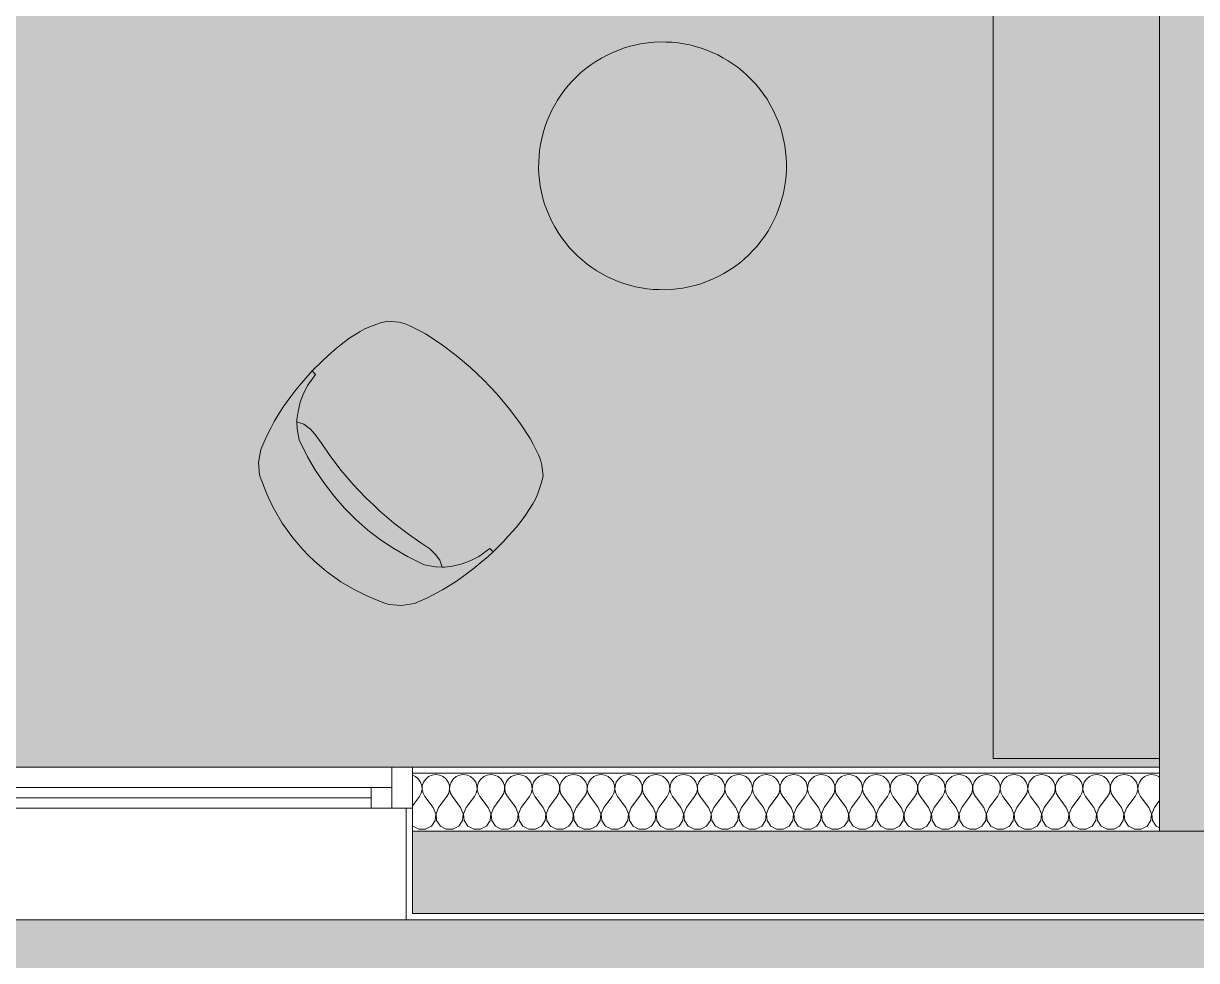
# Model space of a CAD drawing. Header units: millimetres. Extents: x 318905 to 439572, y -5133 to 105868.
# Drawn here: x 365403 to 368244, y 50883 to 53153 of the extents above; entities that cross this region are included whole.
import ezdxf

# ---------------------------------------------------------------- set-up
doc = ezdxf.new("R2010")
doc.units = ezdxf.units.MM
doc.header["$MEASUREMENT"] = 0
for name, color, linetype, lineweight, true_color in [('2D - Dessins placés (Géomètre)_Stylo_No__241', 7, 'Continuous', 5, 0x4d4d4d), ('2D - Dessins placés (Géomètre)_Stylo_No__253', 7, 'Continuous', 13, 0xb6d398), ('Murs ext - Périphériques_Stylo_No__67', 7, 'Continuous', 15, 0x6a6a6a), ('Murs ext - Périphériques_Stylo_No__87', 7, 'Continuous', 13, 0x6a6a6a)]:
    doc.layers.add(name, color=color, linetype=linetype, lineweight=lineweight, true_color=true_color)
for name, color, linetype, lineweight in [('INTI_HACHURES_Stylo_No__122', 255, 'Continuous', 0), ('INTI_HACHURES_Stylo_No__2', 8, 'Continuous', 5), ('INTI_Mobilier_Stylo_No__101', 252, 'Continuous', 0), ('Murs ext - Périphériques_Stylo_No__1', 7, 'Continuous', 5), ('Murs ext - Périphériques_Stylo_No__41', 7, 'Continuous', 20)]:
    doc.layers.add(name, color=color, linetype=linetype, lineweight=lineweight)
doc.layers.add('Marques & Zones', color=7, linetype='Continuous')
pattern_1 = [(0, (0, 0), (0, 86.60254), [0, -50]), (0, (25, 43.3), (0, 86.60254), [0, -50])]

# ---------------------------------------------------------------- blocks, each defined once
blk = doc.blocks.new('*X35')
at = {"layer": 'Murs ext - Périphériques_Stylo_No__1', "linetype": 'Continuous'}
for p, q in [((366352.5, 51328.4), (366344.8, 51331.8)), ((366392.6, 51332.1), (366384.2, 51328.4)), ((366401.7, 51333.3), (366392.6, 51332.1)), ((366410.8, 51332.1), (366401.7, 51333.3)), ((366419.2, 51328.4), (366410.8, 51332.1)), ((366459.2, 51332.1), (366450.8, 51328.4)), ((366468.3, 51333.3), (366459.2, 51332.1)), ((366477.5, 51332.1), (366468.3, 51333.3)), ((366485.9, 51328.4), (366477.5, 51332.1)), ((366525.9, 51332.1), (366517.5, 51328.4)), ((366535, 51333.3), (366525.9, 51332.1)), ((366544.1, 51332.1), (366535, 51333.3)), ((366552.5, 51328.4), (366544.1, 51332.1)), ((366592.6, 51332.1), (366584.2, 51328.4)), ((366601.7, 51333.3), (366592.6, 51332.1)), ((366610.8, 51332.1), (366601.7, 51333.3)), ((366619.2, 51328.4), (366610.8, 51332.1)), ((366659.2, 51332.1), (366650.8, 51328.4)), ((366668.3, 51333.3), (366659.2, 51332.1)), ((366677.5, 51332.1), (366668.3, 51333.3)), ((366685.9, 51328.4), (366677.5, 51332.1)), ((366725.9, 51332.1), (366717.5, 51328.4)), ((366735, 51333.3), (366725.9, 51332.1)), ((366744.1, 51332.1), (366735, 51333.3)), ((366752.5, 51328.4), (366744.1, 51332.1)), ((366792.6, 51332.1), (366784.2, 51328.4)), ((366801.7, 51333.3), (366792.6, 51332.1)), ((366810.8, 51332.1), (366801.7, 51333.3)), ((366819.2, 51328.4), (366810.8, 51332.1)), ((366859.2, 51332.1), (366850.8, 51328.4)), ((366868.3, 51333.3), (366859.2, 51332.1)), ((366877.5, 51332.1), (366868.3, 51333.3)), ((366885.9, 51328.4), (366877.5, 51332.1)), ((366925.9, 51332.1), (366917.5, 51328.4)), ((366935, 51333.3), (366925.9, 51332.1)), ((366944.1, 51332.1), (366935, 51333.3)), ((366952.5, 51328.4), (366944.1, 51332.1)), ((366992.6, 51332.1), (366984.2, 51328.4)), ((367001.7, 51333.3), (366992.6, 51332.1)), ((367010.8, 51332.1), (367001.7, 51333.3)), ((367019.2, 51328.4), (367010.8, 51332.1)), ((367059.2, 51332.1), (367050.8, 51328.4)), ((367068.3, 51333.3), (367059.2, 51332.1)), ((367077.5, 51332.1), (367068.3, 51333.3)), ((367085.9, 51328.4), (367077.5, 51332.1)), ((367125.9, 51332.1), (367117.5, 51328.4)), ((367135, 51333.3), (367125.9, 51332.1)), ((367144.1, 51332.1), (367135, 51333.3)), ((367152.5, 51328.4), (367144.1, 51332.1)), ((367192.6, 51332.1), (367184.2, 51328.4)), ((367201.7, 51333.3), (367192.6, 51332.1)), ((367210.8, 51332.1), (367201.7, 51333.3)), ((367219.2, 51328.4), (367210.8, 51332.1)), ((367259.2, 51332.1), (367250.8, 51328.4)), ((367268.3, 51333.3), (367259.2, 51332.1)), ((367277.5, 51332.1), (367268.3, 51333.3)), ((367285.9, 51328.4), (367277.5, 51332.1)), ((367325.9, 51332.1), (367317.5, 51328.4)), ((367335, 51333.3), (367325.9, 51332.1)), ((367344.1, 51332.1), (367335, 51333.3)), ((367352.5, 51328.4), (367344.1, 51332.1)), ((367392.6, 51332.1), (367384.2, 51328.4)), ((367401.7, 51333.3), (367392.6, 51332.1)), ((367410.8, 51332.1), (367401.7, 51333.3)), ((367419.2, 51328.4), (367410.8, 51332.1)), ((367459.2, 51332.1), (367450.8, 51328.4)), ((367468.3, 51333.3), (367459.2, 51332.1)), ((367477.5, 51332.1), (367468.3, 51333.3)), ((367485.9, 51328.4), (367477.5, 51332.1)), ((367525.9, 51332.1), (367517.5, 51328.4)), ((367535, 51333.3), (367525.9, 51332.1)), ((367544.1, 51332.1), (367535, 51333.3)), ((367552.5, 51328.4), (367544.1, 51332.1)), ((367592.6, 51332.1), (367584.2, 51328.4)), ((367601.7, 51333.3), (367592.6, 51332.1)), ((367610.8, 51332.1), (367601.7, 51333.3)), ((367619.2, 51328.4), (367610.8, 51332.1)), ((367659.2, 51332.1), (367650.8, 51328.4)), ((367668.3, 51333.3), (367659.2, 51332.1)), ((367677.5, 51332.1), (367668.3, 51333.3)), ((367685.9, 51328.4), (367677.5, 51332.1)), ((367725.9, 51332.1), (367717.5, 51328.4)), ((367735, 51333.3), (367725.9, 51332.1)), ((367744.1, 51332.1), (367735, 51333.3)), ((367752.5, 51328.4), (367744.1, 51332.1)), ((367792.6, 51332.1), (367784.2, 51328.4)), ((367801.7, 51333.3), (367792.6, 51332.1)), ((367810.8, 51332.1), (367801.7, 51333.3)), ((367819.2, 51328.4), (367810.8, 51332.1)), ((367859.2, 51332.1), (367850.8, 51328.4)), ((367868.3, 51333.3), (367859.2, 51332.1)), ((367877.5, 51332.1), (367868.3, 51333.3)), ((367885.9, 51328.4), (367877.5, 51332.1)), ((367925.9, 51332.1), (367917.5, 51328.4)), ((367935, 51333.3), (367925.9, 51332.1)), ((367944.1, 51332.1), (367935, 51333.3)), ((367952.5, 51328.4), (367944.1, 51332.1)), ((367992.6, 51332.1), (367984.2, 51328.4)), ((368001.7, 51333.3), (367992.6, 51332.1)), ((368010.8, 51332.1), (368001.7, 51333.3)), ((368019.2, 51328.4), (368010.8, 51332.1)), ((368059.2, 51332.1), (368050.8, 51328.4)), ((368068.3, 51333.3), (368059.2, 51332.1)), ((368077.5, 51332.1), (368068.3, 51333.3)), ((368085.9, 51328.4), (368077.5, 51332.1)), ((368125.9, 51332.1), (368117.5, 51328.4)), ((368135, 51333.3), (368125.9, 51332.1)), ((368144.1, 51332.1), (368135, 51333.3)), ((368152.5, 51328.4), (368144.1, 51332.1)), ((366359.6, 51322.5), (366352.5, 51328.4)), ((366364.8, 51314.9), (366359.6, 51322.5)), ((366367.8, 51306.2), (366364.8, 51314.9)), ((366368.2, 51297), (366367.8, 51306.2)), ((366368.9, 51306.2), (366368.5, 51297)), ((366371.9, 51314.9), (366368.9, 51306.2)), ((366377.1, 51322.5), (366371.9, 51314.9)), ((366384.2, 51328.4), (366377.1, 51322.5)), ((366426.3, 51322.5), (366419.2, 51328.4)), ((366431.5, 51314.9), (366426.3, 51322.5)), ((366434.4, 51306.2), (366431.5, 51314.9)), ((366434.9, 51297), (366434.4, 51306.2)), ((366435.6, 51306.2), (366435.1, 51297)), ((366438.5, 51314.9), (366435.6, 51306.2)), ((366443.7, 51322.5), (366438.5, 51314.9)), ((366450.8, 51328.4), (366443.7, 51322.5)), ((366493, 51322.5), (366485.9, 51328.4)), ((366498.2, 51314.9), (366493, 51322.5)), ((366501.1, 51306.2), (366498.2, 51314.9)), ((366501.5, 51297), (366501.1, 51306.2)), ((366502.3, 51306.2), (366501.8, 51297)), ((366505.2, 51314.9), (366502.3, 51306.2)), ((366510.4, 51322.5), (366505.2, 51314.9)), ((366517.5, 51328.4), (366510.4, 51322.5)), ((366559.6, 51322.5), (366552.5, 51328.4)), ((366564.8, 51314.9), (366559.6, 51322.5)), ((366567.8, 51306.2), (366564.8, 51314.9)), ((366568.2, 51297), (366567.8, 51306.2)), ((366568.9, 51306.2), (366568.5, 51297)), ((366571.9, 51314.9), (366568.9, 51306.2)), ((366577.1, 51322.5), (366571.9, 51314.9)), ((366584.2, 51328.4), (366577.1, 51322.5)), ((366626.3, 51322.5), (366619.2, 51328.4)), ((366631.5, 51314.9), (366626.3, 51322.5)), ((366634.4, 51306.2), (366631.5, 51314.9)), ((366634.9, 51297), (366634.4, 51306.2)), ((366635.6, 51306.2), (366635.1, 51297)), ((366638.5, 51314.9), (366635.6, 51306.2)), ((366643.7, 51322.5), (366638.5, 51314.9)), ((366650.8, 51328.4), (366643.7, 51322.5)), ((366693, 51322.5), (366685.9, 51328.4)), ((366698.2, 51314.9), (366693, 51322.5)), ((366701.1, 51306.2), (366698.2, 51314.9)), ((366701.5, 51297), (366701.1, 51306.2)), ((366702.3, 51306.2), (366701.8, 51297)), ((366705.2, 51314.9), (366702.3, 51306.2)), ((366710.4, 51322.5), (366705.2, 51314.9)), ((366717.5, 51328.4), (366710.4, 51322.5)), ((366759.6, 51322.5), (366752.5, 51328.4)), ((366764.8, 51314.9), (366759.6, 51322.5)), ((366767.8, 51306.2), (366764.8, 51314.9)), ((366768.2, 51297), (366767.8, 51306.2)), ((366768.9, 51306.2), (366768.5, 51297)), ((366771.9, 51314.9), (366768.9, 51306.2)), ((366777.1, 51322.5), (366771.9, 51314.9)), ((366784.2, 51328.4), (366777.1, 51322.5)), ((366826.3, 51322.5), (366819.2, 51328.4)), ((366831.5, 51314.9), (366826.3, 51322.5)), ((366834.4, 51306.2), (366831.5, 51314.9)), ((366834.9, 51297), (366834.4, 51306.2)), ((366835.6, 51306.2), (366835.1, 51297)), ((366838.5, 51314.9), (366835.6, 51306.2)), ((366843.7, 51322.5), (366838.5, 51314.9)), ((366850.8, 51328.4), (366843.7, 51322.5)), ((366893, 51322.5), (366885.9, 51328.4)), ((366898.2, 51314.9), (366893, 51322.5)), ((366901.1, 51306.2), (366898.2, 51314.9)), ((366901.5, 51297), (366901.1, 51306.2)), ((366902.3, 51306.2), (366901.8, 51297)), ((366905.2, 51314.9), (366902.3, 51306.2)), ((366910.4, 51322.5), (366905.2, 51314.9)), ((366917.5, 51328.4), (366910.4, 51322.5)), ((366959.6, 51322.5), (366952.5, 51328.4)), ((366964.8, 51314.9), (366959.6, 51322.5)), ((366967.8, 51306.2), (366964.8, 51314.9)), ((366968.2, 51297), (366967.8, 51306.2)), ((366968.9, 51306.2), (366968.5, 51297)), ((366971.9, 51314.9), (366968.9, 51306.2)), ((366977.1, 51322.5), (366971.9, 51314.9)), ((366984.2, 51328.4), (366977.1, 51322.5)), ((367026.3, 51322.5), (367019.2, 51328.4)), ((367031.5, 51314.9), (367026.3, 51322.5)), ((367034.4, 51306.2), (367031.5, 51314.9)), ((367034.9, 51297), (367034.4, 51306.2)), ((367035.6, 51306.2), (367035.1, 51297)), ((367038.5, 51314.9), (367035.6, 51306.2)), ((367043.7, 51322.5), (367038.5, 51314.9)), ((367050.8, 51328.4), (367043.7, 51322.5)), ((367093, 51322.5), (367085.9, 51328.4)), ((367098.2, 51314.9), (367093, 51322.5)), ((367101.1, 51306.2), (367098.2, 51314.9)), ((367101.5, 51297), (367101.1, 51306.2)), ((367102.3, 51306.2), (367101.8, 51297)), ((367105.2, 51314.9), (367102.3, 51306.2)), ((367110.4, 51322.5), (367105.2, 51314.9)), ((367117.5, 51328.4), (367110.4, 51322.5)), ((367159.6, 51322.5), (367152.5, 51328.4)), ((367164.8, 51314.9), (367159.6, 51322.5)), ((367167.8, 51306.2), (367164.8, 51314.9)), ((367168.2, 51297), (367167.8, 51306.2)), ((367168.9, 51306.2), (367168.5, 51297)), ((367171.9, 51314.9), (367168.9, 51306.2)), ((367177.1, 51322.5), (367171.9, 51314.9)), ((367184.2, 51328.4), (367177.1, 51322.5)), ((367226.3, 51322.5), (367219.2, 51328.4)), ((367231.5, 51314.9), (367226.3, 51322.5)), ((367234.4, 51306.2), (367231.5, 51314.9)), ((367234.9, 51297), (367234.4, 51306.2)), ((367235.6, 51306.2), (367235.1, 51297)), ((367238.5, 51314.9), (367235.6, 51306.2)), ((367243.7, 51322.5), (367238.5, 51314.9)), ((367250.8, 51328.4), (367243.7, 51322.5)), ((367293, 51322.5), (367285.9, 51328.4)), ((367298.2, 51314.9), (367293, 51322.5)), ((367301.1, 51306.2), (367298.2, 51314.9)), ((367301.5, 51297), (367301.1, 51306.2)), ((367302.3, 51306.2), (367301.8, 51297)), ((367305.2, 51314.9), (367302.3, 51306.2)), ((367310.4, 51322.5), (367305.2, 51314.9)), ((367317.5, 51328.4), (367310.4, 51322.5)), ((367359.6, 51322.5), (367352.5, 51328.4)), ((367364.8, 51314.9), (367359.6, 51322.5)), ((367367.8, 51306.2), (367364.8, 51314.9)), ((367368.2, 51297), (367367.8, 51306.2)), ((367368.9, 51306.2), (367368.5, 51297)), ((367371.9, 51314.9), (367368.9, 51306.2)), ((367377.1, 51322.5), (367371.9, 51314.9)), ((367384.2, 51328.4), (367377.1, 51322.5)), ((367426.3, 51322.5), (367419.2, 51328.4)), ((367431.5, 51314.9), (367426.3, 51322.5)), ((367434.4, 51306.2), (367431.5, 51314.9)), ((367434.9, 51297), (367434.4, 51306.2)), ((367435.6, 51306.2), (367435.1, 51297)), ((367438.5, 51314.9), (367435.6, 51306.2)), ((367443.7, 51322.5), (367438.5, 51314.9)), ((367450.8, 51328.4), (367443.7, 51322.5)), ((367493, 51322.5), (367485.9, 51328.4)), ((367498.2, 51314.9), (367493, 51322.5)), ((367501.1, 51306.2), (367498.2, 51314.9)), ((367501.5, 51297), (367501.1, 51306.2)), ((367502.3, 51306.2), (367501.8, 51297)), ((367505.2, 51314.9), (367502.3, 51306.2)), ((367510.4, 51322.5), (367505.2, 51314.9)), ((367517.5, 51328.4), (367510.4, 51322.5)), ((367559.6, 51322.5), (367552.5, 51328.4)), ((367564.8, 51314.9), (367559.6, 51322.5)), ((367567.8, 51306.2), (367564.8, 51314.9)), ((367568.2, 51297), (367567.8, 51306.2)), ((367568.9, 51306.2), (367568.5, 51297)), ((367571.9, 51314.9), (367568.9, 51306.2)), ((367577.1, 51322.5), (367571.9, 51314.9)), ((367584.2, 51328.4), (367577.1, 51322.5)), ((367626.3, 51322.5), (367619.2, 51328.4)), ((367631.5, 51314.9), (367626.3, 51322.5)), ((367634.4, 51306.2), (367631.5, 51314.9)), ((367634.9, 51297), (367634.4, 51306.2)), ((367635.6, 51306.2), (367635.1, 51297)), ((367638.5, 51314.9), (367635.6, 51306.2)), ((367643.7, 51322.5), (367638.5, 51314.9)), ((367650.8, 51328.4), (367643.7, 51322.5)), ((367693, 51322.5), (367685.9, 51328.4)), ((367698.2, 51314.9), (367693, 51322.5)), ((367701.1, 51306.2), (367698.2, 51314.9)), ((367701.5, 51297), (367701.1, 51306.2)), ((367702.3, 51306.2), (367701.8, 51297)), ((367705.2, 51314.9), (367702.3, 51306.2)), ((367710.4, 51322.5), (367705.2, 51314.9)), ((367717.5, 51328.4), (367710.4, 51322.5)), ((367759.6, 51322.5), (367752.5, 51328.4)), ((367764.8, 51314.9), (367759.6, 51322.5)), ((367767.8, 51306.2), (367764.8, 51314.9)), ((367768.2, 51297), (367767.8, 51306.2)), ((367768.9, 51306.2), (367768.5, 51297)), ((367771.9, 51314.9), (367768.9, 51306.2)), ((367777.1, 51322.5), (367771.9, 51314.9)), ((367784.2, 51328.4), (367777.1, 51322.5)), ((367826.3, 51322.5), (367819.2, 51328.4)), ((367831.5, 51314.9), (367826.3, 51322.5)), ((367834.4, 51306.2), (367831.5, 51314.9)), ((367834.9, 51297), (367834.4, 51306.2)), ((367835.6, 51306.2), (367835.1, 51297)), ((367838.5, 51314.9), (367835.6, 51306.2)), ((367843.7, 51322.5), (367838.5, 51314.9)), ((367850.8, 51328.4), (367843.7, 51322.5)), ((367893, 51322.5), (367885.9, 51328.4)), ((367898.2, 51314.9), (367893, 51322.5)), ((367901.1, 51306.2), (367898.2, 51314.9)), ((367901.5, 51297), (367901.1, 51306.2)), ((367902.3, 51306.2), (367901.8, 51297)), ((367905.2, 51314.9), (367902.3, 51306.2)), ((367910.4, 51322.5), (367905.2, 51314.9)), ((367917.5, 51328.4), (367910.4, 51322.5)), ((367959.6, 51322.5), (367952.5, 51328.4)), ((367964.8, 51314.9), (367959.6, 51322.5)), ((367967.8, 51306.2), (367964.8, 51314.9)), ((367968.2, 51297), (367967.8, 51306.2)), ((367968.9, 51306.2), (367968.5, 51297)), ((367971.9, 51314.9), (367968.9, 51306.2)), ((367977.1, 51322.5), (367971.9, 51314.9)), ((367984.2, 51328.4), (367977.1, 51322.5)), ((368026.3, 51322.5), (368019.2, 51328.4)), ((368031.5, 51314.9), (368026.3, 51322.5)), ((368034.4, 51306.2), (368031.5, 51314.9)), ((368034.9, 51297), (368034.4, 51306.2)), ((368035.6, 51306.2), (368035.1, 51297)), ((368038.5, 51314.9), (368035.6, 51306.2)), ((368043.7, 51322.5), (368038.5, 51314.9)), ((368050.8, 51328.4), (368043.7, 51322.5)), ((368093, 51322.5), (368085.9, 51328.4)), ((368098.2, 51314.9), (368093, 51322.5)), ((368101.1, 51306.2), (368098.2, 51314.9)), ((368101.5, 51297), (368101.1, 51306.2)), ((368102.3, 51306.2), (368101.8, 51297)), ((368105.2, 51314.9), (368102.3, 51306.2)), ((368110.4, 51322.5), (368105.2, 51314.9)), ((368117.5, 51328.4), (368110.4, 51322.5)), ((368154.3, 51326.9), (368152.5, 51328.4)), ((366344.8, 51257.6), (366361.7, 51280)), ((366361.7, 51280), (366366.1, 51288.1)), ((366366.1, 51288.1), (366368.2, 51297)), ((366368.5, 51297), (366370.6, 51288.1)), ((366370.6, 51288.1), (366375, 51280)), ((366395, 51253.3), (366375, 51280)), ((366408.3, 51253.3), (366428.3, 51280)), ((366428.3, 51280), (366432.8, 51288.1)), ((366432.8, 51288.1), (366434.9, 51297)), ((366435.1, 51297), (366437.2, 51288.1)), ((366437.2, 51288.1), (366441.7, 51280)), ((366461.7, 51253.3), (366441.7, 51280)), ((366475, 51253.3), (366495, 51280)), ((366495, 51280), (366499.5, 51288.1)), ((366499.5, 51288.1), (366501.5, 51297)), ((366501.8, 51297), (366503.9, 51288.1)), ((366503.9, 51288.1), (366508.3, 51280)), ((366528.3, 51253.3), (366508.3, 51280)), ((366541.7, 51253.3), (366561.7, 51280)), ((366561.7, 51280), (366566.1, 51288.1)), ((366566.1, 51288.1), (366568.2, 51297)), ((366568.5, 51297), (366570.6, 51288.1)), ((366570.6, 51288.1), (366575, 51280)), ((366595, 51253.3), (366575, 51280)), ((366608.3, 51253.3), (366628.3, 51280)), ((366628.3, 51280), (366632.8, 51288.1)), ((366632.8, 51288.1), (366634.9, 51297)), ((366635.1, 51297), (366637.2, 51288.1)), ((366637.2, 51288.1), (366641.7, 51280)), ((366661.7, 51253.3), (366641.7, 51280)), ((366675, 51253.3), (366695, 51280)), ((366695, 51280), (366699.5, 51288.1)), ((366699.5, 51288.1), (366701.5, 51297)), ((366701.8, 51297), (366703.9, 51288.1)), ((366703.9, 51288.1), (366708.3, 51280)), ((366728.3, 51253.3), (366708.3, 51280)), ((366741.7, 51253.3), (366761.7, 51280)), ((366761.7, 51280), (366766.1, 51288.1)), ((366766.1, 51288.1), (366768.2, 51297)), ((366768.5, 51297), (366770.6, 51288.1)), ((366770.6, 51288.1), (366775, 51280)), ((366795, 51253.3), (366775, 51280)), ((366808.3, 51253.3), (366828.3, 51280)), ((366828.3, 51280), (366832.8, 51288.1)), ((366832.8, 51288.1), (366834.9, 51297)), ((366835.1, 51297), (366837.2, 51288.1)), ((366837.2, 51288.1), (366841.7, 51280)), ((366861.7, 51253.3), (366841.7, 51280)), ((366875, 51253.3), (366895, 51280)), ((366895, 51280), (366899.5, 51288.1)), ((366899.5, 51288.1), (366901.5, 51297)), ((366901.8, 51297), (366903.9, 51288.1)), ((366903.9, 51288.1), (366908.3, 51280)), ((366928.3, 51253.3), (366908.3, 51280)), ((366941.7, 51253.3), (366961.7, 51280)), ((366961.7, 51280), (366966.1, 51288.1)), ((366966.1, 51288.1), (366968.2, 51297)), ((366968.5, 51297), (366970.6, 51288.1)), ((366970.6, 51288.1), (366975, 51280)), ((366995, 51253.3), (366975, 51280)), ((367008.3, 51253.3), (367028.3, 51280)), ((367028.3, 51280), (367032.8, 51288.1)), ((367032.8, 51288.1), (367034.9, 51297)), ((367035.1, 51297), (367037.2, 51288.1)), ((367037.2, 51288.1), (367041.7, 51280)), ((367061.7, 51253.3), (367041.7, 51280)), ((367075, 51253.3), (367095, 51280)), ((367095, 51280), (367099.5, 51288.1)), ((367099.5, 51288.1), (367101.5, 51297)), ((367101.8, 51297), (367103.9, 51288.1)), ((367103.9, 51288.1), (367108.3, 51280)), ((367128.3, 51253.3), (367108.3, 51280)), ((367141.7, 51253.3), (367161.7, 51280)), ((367161.7, 51280), (367166.1, 51288.1)), ((367166.1, 51288.1), (367168.2, 51297)), ((367168.5, 51297), (367170.6, 51288.1)), ((367170.6, 51288.1), (367175, 51280)), ((367195, 51253.3), (367175, 51280)), ((367208.3, 51253.3), (367228.3, 51280)), ((367228.3, 51280), (367232.8, 51288.1)), ((367232.8, 51288.1), (367234.9, 51297)), ((367235.1, 51297), (367237.2, 51288.1)), ((367237.2, 51288.1), (367241.7, 51280)), ((367261.7, 51253.3), (367241.7, 51280)), ((367275, 51253.3), (367295, 51280)), ((367295, 51280), (367299.5, 51288.1)), ((367299.5, 51288.1), (367301.5, 51297)), ((367301.8, 51297), (367303.9, 51288.1)), ((367303.9, 51288.1), (367308.3, 51280)), ((367328.3, 51253.3), (367308.3, 51280)), ((367341.7, 51253.3), (367361.7, 51280)), ((367361.7, 51280), (367366.1, 51288.1)), ((367366.1, 51288.1), (367368.2, 51297)), ((367368.5, 51297), (367370.6, 51288.1)), ((367370.6, 51288.1), (367375, 51280)), ((367395, 51253.3), (367375, 51280)), ((367408.3, 51253.3), (367428.3, 51280)), ((367428.3, 51280), (367432.8, 51288.1)), ((367432.8, 51288.1), (367434.9, 51297)), ((367435.1, 51297), (367437.2, 51288.1)), ((367437.2, 51288.1), (367441.7, 51280)), ((367461.7, 51253.3), (367441.7, 51280)), ((367475, 51253.3), (367495, 51280)), ((367495, 51280), (367499.5, 51288.1)), ((367499.5, 51288.1), (367501.5, 51297)), ((367501.8, 51297), (367503.9, 51288.1)), ((367503.9, 51288.1), (367508.3, 51280)), ((367528.3, 51253.3), (367508.3, 51280)), ((367541.7, 51253.3), (367561.7, 51280)), ((367561.7, 51280), (367566.1, 51288.1)), ((367566.1, 51288.1), (367568.2, 51297)), ((367568.5, 51297), (367570.6, 51288.1)), ((367570.6, 51288.1), (367575, 51280)), ((367595, 51253.3), (367575, 51280)), ((367608.3, 51253.3), (367628.3, 51280)), ((367628.3, 51280), (367632.8, 51288.1)), ((367632.8, 51288.1), (367634.9, 51297)), ((367635.1, 51297), (367637.2, 51288.1)), ((367637.2, 51288.1), (367641.7, 51280)), ((367661.7, 51253.3), (367641.7, 51280)), ((367675, 51253.3), (367695, 51280)), ((367695, 51280), (367699.5, 51288.1)), ((367699.5, 51288.1), (367701.5, 51297)), ((367701.8, 51297), (367703.9, 51288.1)), ((367703.9, 51288.1), (367708.3, 51280)), ((367728.3, 51253.3), (367708.3, 51280)), ((367741.7, 51253.3), (367761.7, 51280)), ((367761.7, 51280), (367766.1, 51288.1)), ((367766.1, 51288.1), (367768.2, 51297)), ((367768.5, 51297), (367770.6, 51288.1)), ((367770.6, 51288.1), (367775, 51280)), ((367795, 51253.3), (367775, 51280)), ((367808.3, 51253.3), (367828.3, 51280)), ((367828.3, 51280), (367832.8, 51288.1)), ((367832.8, 51288.1), (367834.9, 51297)), ((367835.1, 51297), (367837.2, 51288.1)), ((367837.2, 51288.1), (367841.7, 51280)), ((367861.7, 51253.3), (367841.7, 51280)), ((367875, 51253.3), (367895, 51280)), ((367895, 51280), (367899.5, 51288.1)), ((367899.5, 51288.1), (367901.5, 51297)), ((367901.8, 51297), (367903.9, 51288.1)), ((367903.9, 51288.1), (367908.3, 51280)), ((367928.3, 51253.3), (367908.3, 51280)), ((367941.7, 51253.3), (367961.7, 51280)), ((367961.7, 51280), (367966.1, 51288.1)), ((367966.1, 51288.1), (367968.2, 51297)), ((367968.5, 51297), (367970.6, 51288.1)), ((367970.6, 51288.1), (367975, 51280)), ((367995, 51253.3), (367975, 51280)), ((368008.3, 51253.3), (368028.3, 51280)), ((368028.3, 51280), (368032.8, 51288.1)), ((368032.8, 51288.1), (368034.9, 51297)), ((368035.1, 51297), (368037.2, 51288.1)), ((368037.2, 51288.1), (368041.7, 51280)), ((368061.7, 51253.3), (368041.7, 51280)), ((368075, 51253.3), (368095, 51280)), ((368095, 51280), (368099.5, 51288.1)), ((368099.5, 51288.1), (368101.5, 51297)), ((368101.8, 51297), (368103.9, 51288.1)), ((368103.9, 51288.1), (368108.3, 51280)), ((368128.3, 51253.3), (368108.3, 51280)), ((366401.3, 51238.4), (366395, 51253.3)), ((366408.3, 51253.3), (366402.1, 51238.4)), ((366468, 51238.4), (366461.7, 51253.3)), ((366475, 51253.3), (366468.7, 51238.4)), ((366534.6, 51238.4), (366528.3, 51253.3)), ((366541.7, 51253.3), (366535.4, 51238.4)), ((366601.3, 51238.4), (366595, 51253.3)), ((366608.3, 51253.3), (366602.1, 51238.4)), ((366668, 51238.4), (366661.7, 51253.3)), ((366675, 51253.3), (366668.7, 51238.4)), ((366734.6, 51238.4), (366728.3, 51253.3)), ((366741.7, 51253.3), (366735.4, 51238.4)), ((366801.3, 51238.4), (366795, 51253.3)), ((366808.3, 51253.3), (366802.1, 51238.4)), ((366868, 51238.4), (366861.7, 51253.3)), ((366875, 51253.3), (366868.7, 51238.4)), ((366934.6, 51238.4), (366928.3, 51253.3)), ((366941.7, 51253.3), (366935.4, 51238.4)), ((367001.3, 51238.4), (366995, 51253.3)), ((367008.3, 51253.3), (367002.1, 51238.4)), ((367068, 51238.4), (367061.7, 51253.3)), ((367075, 51253.3), (367068.7, 51238.4)), ((367134.6, 51238.4), (367128.3, 51253.3)), ((367141.7, 51253.3), (367135.4, 51238.4)), ((367201.3, 51238.4), (367195, 51253.3)), ((367208.3, 51253.3), (367202.1, 51238.4)), ((367268, 51238.4), (367261.7, 51253.3)), ((367275, 51253.3), (367268.7, 51238.4)), ((367334.6, 51238.4), (367328.3, 51253.3)), ((367341.7, 51253.3), (367335.4, 51238.4)), ((367401.3, 51238.4), (367395, 51253.3)), ((367408.3, 51253.3), (367402.1, 51238.4)), ((367468, 51238.4), (367461.7, 51253.3)), ((367475, 51253.3), (367468.7, 51238.4)), ((367534.6, 51238.4), (367528.3, 51253.3)), ((367541.7, 51253.3), (367535.4, 51238.4)), ((367601.3, 51238.4), (367595, 51253.3)), ((367608.3, 51253.3), (367602.1, 51238.4)), ((367668, 51238.4), (367661.7, 51253.3)), ((367675, 51253.3), (367668.7, 51238.4)), ((367734.6, 51238.4), (367728.3, 51253.3)), ((367741.7, 51253.3), (367735.4, 51238.4)), ((367801.3, 51238.4), (367795, 51253.3)), ((367808.3, 51253.3), (367802.1, 51238.4)), ((367868, 51238.4), (367861.7, 51253.3)), ((367875, 51253.3), (367868.7, 51238.4)), ((367934.6, 51238.4), (367928.3, 51253.3)), ((367941.7, 51253.3), (367935.4, 51238.4)), ((368001.3, 51238.4), (367995, 51253.3)), ((368008.3, 51253.3), (368002.1, 51238.4)), ((368068, 51238.4), (368061.7, 51253.3)), ((368075, 51253.3), (368068.7, 51238.4)), ((368134.6, 51238.4), (368128.3, 51253.3)), ((368141.7, 51253.3), (368135.4, 51238.4)), ((368141.7, 51253.3), (368154.3, 51270.2)), ((366390.8, 51208.7), (366399.8, 51222.2)), ((366399.8, 51222.2), (366401.3, 51238.4)), ((366402.1, 51238.4), (366403.6, 51222.2)), ((366403.6, 51222.2), (366412.6, 51208.7)), ((366457.4, 51208.7), (366466.4, 51222.2)), ((366466.4, 51222.2), (366468, 51238.4)), ((366468.7, 51238.4), (366470.3, 51222.2)), ((366470.3, 51222.2), (366479.2, 51208.7)), ((366524.1, 51208.7), (366533.1, 51222.2)), ((366533.1, 51222.2), (366534.6, 51238.4)), ((366535.4, 51238.4), (366536.9, 51222.2)), ((366536.9, 51222.2), (366545.9, 51208.7)), ((366590.8, 51208.7), (366599.8, 51222.2)), ((366599.8, 51222.2), (366601.3, 51238.4)), ((366602.1, 51238.4), (366603.6, 51222.2)), ((366603.6, 51222.2), (366612.6, 51208.7)), ((366657.4, 51208.7), (366666.4, 51222.2)), ((366666.4, 51222.2), (366668, 51238.4)), ((366668.7, 51238.4), (366670.3, 51222.2)), ((366670.3, 51222.2), (366679.2, 51208.7)), ((366724.1, 51208.7), (366733.1, 51222.2)), ((366733.1, 51222.2), (366734.6, 51238.4)), ((366735.4, 51238.4), (366736.9, 51222.2)), ((366736.9, 51222.2), (366745.9, 51208.7)), ((366790.8, 51208.7), (366799.8, 51222.2)), ((366799.8, 51222.2), (366801.3, 51238.4)), ((366802.1, 51238.4), (366803.6, 51222.2)), ((366803.6, 51222.2), (366812.6, 51208.7)), ((366857.4, 51208.7), (366866.4, 51222.2)), ((366866.4, 51222.2), (366868, 51238.4)), ((366868.7, 51238.4), (366870.3, 51222.2)), ((366870.3, 51222.2), (366879.2, 51208.7)), ((366924.1, 51208.7), (366933.1, 51222.2)), ((366933.1, 51222.2), (366934.6, 51238.4)), ((366935.4, 51238.4), (366936.9, 51222.2)), ((366936.9, 51222.2), (366945.9, 51208.7)), ((366990.8, 51208.7), (366999.8, 51222.2)), ((366999.8, 51222.2), (367001.3, 51238.4)), ((367002.1, 51238.4), (367003.6, 51222.2)), ((367003.6, 51222.2), (367012.6, 51208.7)), ((367057.4, 51208.7), (367066.4, 51222.2)), ((367066.4, 51222.2), (367068, 51238.4)), ((367068.7, 51238.4), (367070.3, 51222.2)), ((367070.3, 51222.2), (367079.2, 51208.7)), ((367124.1, 51208.7), (367133.1, 51222.2)), ((367133.1, 51222.2), (367134.6, 51238.4)), ((367135.4, 51238.4), (367136.9, 51222.2)), ((367136.9, 51222.2), (367145.9, 51208.7)), ((367190.8, 51208.7), (367199.8, 51222.2)), ((367199.8, 51222.2), (367201.3, 51238.4)), ((367202.1, 51238.4), (367203.6, 51222.2)), ((367203.6, 51222.2), (367212.6, 51208.7)), ((367257.4, 51208.7), (367266.4, 51222.2)), ((367266.4, 51222.2), (367268, 51238.4)), ((367268.7, 51238.4), (367270.3, 51222.2)), ((367270.3, 51222.2), (367279.2, 51208.7)), ((367324.1, 51208.7), (367333.1, 51222.2)), ((367333.1, 51222.2), (367334.6, 51238.4)), ((367335.4, 51238.4), (367336.9, 51222.2)), ((367336.9, 51222.2), (367345.9, 51208.7)), ((367390.8, 51208.7), (367399.8, 51222.2)), ((367399.8, 51222.2), (367401.3, 51238.4)), ((367402.1, 51238.4), (367403.6, 51222.2)), ((367403.6, 51222.2), (367412.6, 51208.7)), ((367457.4, 51208.7), (367466.4, 51222.2)), ((367466.4, 51222.2), (367468, 51238.4)), ((367468.7, 51238.4), (367470.3, 51222.2)), ((367470.3, 51222.2), (367479.2, 51208.7)), ((367524.1, 51208.7), (367533.1, 51222.2)), ((367533.1, 51222.2), (367534.6, 51238.4)), ((367535.4, 51238.4), (367536.9, 51222.2)), ((367536.9, 51222.2), (367545.9, 51208.7)), ((367590.8, 51208.7), (367599.8, 51222.2)), ((367599.8, 51222.2), (367601.3, 51238.4)), ((367602.1, 51238.4), (367603.6, 51222.2)), ((367603.6, 51222.2), (367612.6, 51208.7)), ((367657.4, 51208.7), (367666.4, 51222.2)), ((367666.4, 51222.2), (367668, 51238.4)), ((367668.7, 51238.4), (367670.3, 51222.2)), ((367670.3, 51222.2), (367679.2, 51208.7)), ((367724.1, 51208.7), (367733.1, 51222.2)), ((367733.1, 51222.2), (367734.6, 51238.4)), ((367735.4, 51238.4), (367736.9, 51222.2)), ((367736.9, 51222.2), (367745.9, 51208.7)), ((367790.8, 51208.7), (367799.8, 51222.2)), ((367799.8, 51222.2), (367801.3, 51238.4)), ((367802.1, 51238.4), (367803.6, 51222.2)), ((367803.6, 51222.2), (367812.6, 51208.7)), ((367857.4, 51208.7), (367866.4, 51222.2)), ((367866.4, 51222.2), (367868, 51238.4)), ((367868.7, 51238.4), (367870.3, 51222.2)), ((367870.3, 51222.2), (367879.2, 51208.7)), ((367924.1, 51208.7), (367933.1, 51222.2)), ((367933.1, 51222.2), (367934.6, 51238.4)), ((367935.4, 51238.4), (367936.9, 51222.2)), ((367936.9, 51222.2), (367945.9, 51208.7)), ((367990.8, 51208.7), (367999.8, 51222.2)), ((367999.8, 51222.2), (368001.3, 51238.4)), ((368002.1, 51238.4), (368003.6, 51222.2)), ((368003.6, 51222.2), (368012.6, 51208.7)), ((368057.4, 51208.7), (368066.4, 51222.2)), ((368066.4, 51222.2), (368068, 51238.4)), ((368068.7, 51238.4), (368070.3, 51222.2)), ((368070.3, 51222.2), (368079.2, 51208.7)), ((368124.1, 51208.7), (368133.1, 51222.2)), ((368133.1, 51222.2), (368134.6, 51238.4)), ((368135.4, 51238.4), (368136.9, 51222.2)), ((368136.9, 51222.2), (368145.9, 51208.7)), ((366344.8, 51210.3), (366345.9, 51208.7)), ((366345.9, 51208.7), (366360.2, 51201)), ((366360.2, 51201), (366376.5, 51201)), ((366376.5, 51201), (366390.8, 51208.7)), ((366412.6, 51208.7), (366426.9, 51201)), ((366426.9, 51201), (366443.1, 51201)), ((366443.1, 51201), (366457.4, 51208.7)), ((366479.2, 51208.7), (366493.6, 51201)), ((366493.6, 51201), (366509.8, 51201)), ((366509.8, 51201), (366524.1, 51208.7)), ((366545.9, 51208.7), (366560.2, 51201)), ((366560.2, 51201), (366576.5, 51201)), ((366576.5, 51201), (366590.8, 51208.7)), ((366612.6, 51208.7), (366626.9, 51201)), ((366626.9, 51201), (366643.1, 51201)), ((366643.1, 51201), (366657.4, 51208.7)), ((366679.2, 51208.7), (366693.6, 51201)), ((366693.6, 51201), (366709.8, 51201)), ((366709.8, 51201), (366724.1, 51208.7)), ((366745.9, 51208.7), (366760.2, 51201)), ((366760.2, 51201), (366776.5, 51201)), ((366776.5, 51201), (366790.8, 51208.7)), ((366812.6, 51208.7), (366826.9, 51201)), ((366826.9, 51201), (366843.1, 51201)), ((366843.1, 51201), (366857.4, 51208.7)), ((366879.2, 51208.7), (366893.6, 51201)), ((366893.6, 51201), (366909.8, 51201)), ((366909.8, 51201), (366924.1, 51208.7)), ((366945.9, 51208.7), (366960.2, 51201)), ((366960.2, 51201), (366976.5, 51201)), ((366976.5, 51201), (366990.8, 51208.7)), ((367012.6, 51208.7), (367026.9, 51201)), ((367026.9, 51201), (367043.1, 51201)), ((367043.1, 51201), (367057.4, 51208.7)), ((367079.2, 51208.7), (367093.6, 51201)), ((367093.6, 51201), (367109.8, 51201)), ((367109.8, 51201), (367124.1, 51208.7)), ((367145.9, 51208.7), (367160.2, 51201)), ((367160.2, 51201), (367176.5, 51201)), ((367176.5, 51201), (367190.8, 51208.7)), ((367212.6, 51208.7), (367226.9, 51201)), ((367226.9, 51201), (367243.1, 51201)), ((367243.1, 51201), (367257.4, 51208.7)), ((367279.2, 51208.7), (367293.6, 51201)), ((367293.6, 51201), (367309.8, 51201)), ((367309.8, 51201), (367324.1, 51208.7)), ((367345.9, 51208.7), (367360.2, 51201)), ((367360.2, 51201), (367376.5, 51201)), ((367376.5, 51201), (367390.8, 51208.7)), ((367412.6, 51208.7), (367426.9, 51201)), ((367426.9, 51201), (367443.1, 51201)), ((367443.1, 51201), (367457.4, 51208.7)), ((367479.2, 51208.7), (367493.6, 51201)), ((367493.6, 51201), (367509.8, 51201)), ((367509.8, 51201), (367524.1, 51208.7)), ((367545.9, 51208.7), (367560.2, 51201)), ((367560.2, 51201), (367576.5, 51201)), ((367576.5, 51201), (367590.8, 51208.7)), ((367612.6, 51208.7), (367626.9, 51201)), ((367626.9, 51201), (367643.1, 51201)), ((367643.1, 51201), (367657.4, 51208.7)), ((367679.2, 51208.7), (367693.6, 51201)), ((367693.6, 51201), (367709.8, 51201)), ((367709.8, 51201), (367724.1, 51208.7)), ((367745.9, 51208.7), (367760.2, 51201)), ((367760.2, 51201), (367776.5, 51201)), ((367776.5, 51201), (367790.8, 51208.7)), ((367812.6, 51208.7), (367826.9, 51201)), ((367826.9, 51201), (367843.1, 51201)), ((367843.1, 51201), (367857.4, 51208.7)), ((367879.2, 51208.7), (367893.6, 51201)), ((367893.6, 51201), (367909.8, 51201)), ((367909.8, 51201), (367924.1, 51208.7)), ((367945.9, 51208.7), (367960.2, 51201)), ((367960.2, 51201), (367976.5, 51201)), ((367976.5, 51201), (367990.8, 51208.7)), ((368012.6, 51208.7), (368026.9, 51201)), ((368026.9, 51201), (368043.1, 51201)), ((368043.1, 51201), (368057.4, 51208.7)), ((368079.2, 51208.7), (368093.6, 51201)), ((368093.6, 51201), (368109.8, 51201)), ((368109.8, 51201), (368124.1, 51208.7)), ((368145.9, 51208.7), (368154.3, 51204.2))]:
    blk.add_line(p, q, dxfattribs=at)
blk = doc.blocks.new('Hachure_15', base_point=(0, 4000))
at = {"layer": 'Murs ext - Périphériques_Stylo_No__1', "linetype": 'Continuous'}
blk.add_blockref('*X35', (0, 0), dxfattribs=at)
blk = doc.blocks.new('Chaise design 4 20[32]', base_point=(366737.1, 52069.2))
at = {"layer": 'INTI_Mobilier_Stylo_No__101', "linetype": 'Continuous'}
for p, q in [((366229.8, 52413), (366218.4, 52406.7)), ((366243.5, 52418.9), (366229.8, 52413)), ((366267.7, 52427.1), (366243.5, 52418.9)), ((366285.7, 52431.7), (366267.7, 52427.1)), ((366311.9, 52428.9), (366285.7, 52431.7)), ((366325, 52425.6), (366311.9, 52428.9)), ((366337.1, 52420.7), (366325, 52425.6)), ((366363, 52408), (366337.1, 52420.7)), ((366191, 52389.3), (366179.5, 52380.8)), ((366218.4, 52406.7), (366191, 52389.3)), ((366376.8, 52400.6), (366363, 52408)), ((366414.6, 52375.5), (366376.8, 52400.6)), ((366161.1, 52366.2), (366141, 52348.4)), ((366179.5, 52380.8), (366161.1, 52366.2)), ((366450.9, 52348.2), (366414.6, 52375.5)), ((366126.4, 52335), (366102, 52310.9)), ((366141, 52348.4), (366126.4, 52335)), ((366485.7, 52318.9), (366450.9, 52348.2)), ((366091.4, 52298.9), (366076.5, 52281.4)), ((366102, 52310.9), (366091.4, 52298.9)), ((366110.5, 52302.4), (366091.4, 52276.4)), ((366110.5, 52302.4), (366102, 52310.9)), ((366517.9, 52288.4), (366485.7, 52318.9)), ((366076.5, 52281.4), (366060, 52261.7)), ((366091.4, 52276.4), (366081.4, 52256.7)), ((366548.4, 52256.2), (366517.9, 52288.4)), ((366050.5, 52248.9), (366033.1, 52224.9)), ((366060, 52261.7), (366050.5, 52248.9)), ((366081.4, 52256.7), (366073.5, 52235.5)), ((366577.7, 52221.5), (366548.4, 52256.2)), ((366025.6, 52213.2), (366010.2, 52188.2)), ((366033.1, 52224.9), (366025.6, 52213.2)), ((366067.9, 52212.7), (366065, 52193.1)), ((366073.5, 52235.5), (366067.9, 52212.7)), ((366605, 52185.2), (366577.7, 52221.5)), ((366010.2, 52188.2), (366002.8, 52174.3)), ((366065, 52193.1), (366065.3, 52187.6)), ((366065.9, 52171), (366065.3, 52187.6)), ((366065.3, 52187.6), (366082.2, 52181.8)), ((366630.1, 52147.3), (366605, 52185.2)), ((366002.8, 52174.3), (365991.2, 52151.8)), ((366070.9, 52143.9), (366065.9, 52171)), ((366082.2, 52181.8), (366096.1, 52171.4)), ((366096.1, 52171.4), (366097, 52170.6)), ((366097, 52170.6), (366109.6, 52157.2)), ((366109.6, 52157.2), (366124.4, 52136.1)), ((365991.2, 52151.8), (365977.5, 52120.3)), ((366091.1, 52103.3), (366070.9, 52143.9)), ((366124.4, 52136.1), (366145, 52106)), ((366637.5, 52133.6), (366630.1, 52147.3)), ((366650.2, 52107.6), (366637.5, 52133.6)), ((365977.5, 52120.3), (365972.2, 52089)), ((366110.3, 52070), (366091.1, 52103.3)), ((366145, 52106), (366172.6, 52070)), ((366655.2, 52095.5), (366650.2, 52107.6)), ((365972.2, 52089), (365975, 52058.5)), ((366131.8, 52038), (366110.3, 52070)), ((366172.6, 52070), (366201.8, 52035.8)), ((366658.4, 52082.4), (366655.2, 52095.5)), ((366661.2, 52056.3), (366658.4, 52082.4)), ((365975, 52058.5), (365979.9, 52044.1)), ((365979.9, 52044.1), (365993.1, 52010.5)), ((366656.6, 52038.3), (366661.2, 52056.3)), ((366155.3, 52007.5), (366131.8, 52038)), ((366201.8, 52035.8), (366215.9, 52020.9)), ((366215.9, 52020.9), (366232.7, 52003.2)), ((366642.6, 52000.4), (366648.4, 52014.1)), ((366648.4, 52014.1), (366656.6, 52038.3)), ((365993.1, 52010.5), (366000.6, 51994.9)), ((366000.6, 51994.9), (366010.9, 51974.6)), ((366180.8, 51978.5), (366155.3, 52007.5)), ((366232.7, 52003.2), (366250.5, 51986.4)), ((366250.5, 51986.4), (366265.4, 51972.2)), ((366618.8, 51961.6), (366636.3, 51988.9)), ((366636.3, 51988.9), (366642.6, 52000.4)), ((366010.9, 51974.6), (366029.9, 51942.4)), ((366194.4, 51964.8), (366180.8, 51978.5)), ((366208.1, 51951.2), (366194.4, 51964.8)), ((366265.4, 51972.2), (366299.5, 51943)), ((366610.3, 51950), (366618.8, 51961.6)), ((366029.9, 51942.4), (366055.1, 51907.1)), ((366237.1, 51925.7), (366208.1, 51951.2)), ((366299.5, 51943), (366335.6, 51915.4)), ((366577.9, 51911.6), (366595.8, 51931.7)), ((366595.8, 51931.7), (366610.3, 51950)), ((366055.1, 51907.1), (366079.9, 51878.2)), ((366267.6, 51902.2), (366237.1, 51925.7)), ((366299.6, 51880.8), (366267.6, 51902.2)), ((366335.6, 51915.4), (366365.6, 51894.8)), ((366564.6, 51897), (366577.9, 51911.6)), ((366079.9, 51878.2), (366093.7, 51864.1)), ((366332.9, 51861.5), (366299.6, 51880.8)), ((366365.6, 51894.8), (366386.8, 51880.1)), ((366386.8, 51880.1), (366400.2, 51867.5)), ((366532, 51881), (366506, 51861.9)), ((366528.5, 51861.9), (366540.5, 51872.6)), ((366532, 51881), (366540.5, 51872.6)), ((366540.5, 51872.6), (366564.6, 51897)), ((366093.7, 51864.1), (366107.8, 51850.3)), ((366107.8, 51850.3), (366136.7, 51825.5)), ((366373.5, 51841.4), (366332.9, 51861.5)), ((366400.6, 51836.4), (366373.5, 51841.4)), ((366400.2, 51867.5), (366401, 51866.6)), ((366401, 51866.6), (366411.4, 51852.7)), ((366411.4, 51852.7), (366417.2, 51835.8)), ((366465.1, 51844.1), (366442.3, 51838.4)), ((366486.4, 51851.9), (366465.1, 51844.1)), ((366506, 51861.9), (366486.4, 51851.9)), ((366491.3, 51830.5), (366511, 51847)), ((366511, 51847), (366528.5, 51861.9)), ((366136.7, 51825.5), (366172, 51800.3)), ((366417.2, 51835.8), (366400.6, 51836.4)), ((366422.8, 51835.5), (366417.2, 51835.8)), ((366442.3, 51838.4), (366422.8, 51835.5)), ((366454.5, 51803.6), (366478.5, 51821.1)), ((366478.5, 51821.1), (366491.3, 51830.5)), ((366172, 51800.3), (366204.2, 51781.3)), ((366417.9, 51780.7), (366442.8, 51796.1)), ((366442.8, 51796.1), (366454.5, 51803.6)), ((366204.2, 51781.3), (366224.5, 51771)), ((366224.5, 51771), (366240.2, 51763.6)), ((366240.2, 51763.6), (366273.7, 51750.3)), ((366349.9, 51748), (366381.5, 51761.7)), ((366381.5, 51761.7), (366404, 51773.3)), ((366404, 51773.3), (366417.9, 51780.7)), ((366273.7, 51750.3), (366288.1, 51745.4)), ((366288.1, 51745.4), (366318.7, 51742.6)), ((366318.7, 51742.6), (366349.9, 51748))]:
    blk.add_line(p, q, dxfattribs=at)

msp = doc.modelspace()

# ---------------------------------------------------------------- hatches: boundary and pattern name
at = {"layer": '2D - Dessins placés (Géomètre)_Stylo_No__253', "linetype": 'Continuous', "lineweight": 0, "true_color": 0x5b694c}
msp.add_hatch(color=251, dxfattribs=at).paths.add_polyline_path([(356631.363, 46941.466), (361330.456, 46935.654), (361335.319, 50980.686), (368354.378, 50981.687), (368348.302, 43799.48), (356774.924, 43602.251), (356774.191, 43654.39), (356452.832, 43649.509)])
at = {"layer": 'INTI_HACHURES_Stylo_No__122', "linetype": 'Continuous'}
for points in [[(368153.863, 54182.958), (367751.068, 54182.893), (367751.519, 51372.138), (368154.315, 51372.203)], [(366802.568, 53068.688, -1), (367098.688, 52546.851, -1)]]:
    msp.add_hatch(color=256, dxfattribs=at).paths.add_polyline_path(points)
at = {"layer": 'Marques & Zones', "linetype": 'Continuous', "lineweight": 0, "true_color": 0xebf5fc}
msp.add_hatch(color=7, dxfattribs=at).paths.add_polyline_path([(361705.26, 51351.69), (368154.318, 51351.676), (368153.078, 59073.346), (363826.389, 59073.369), (363826.848, 56216.703), (363201.771, 56216.602), (363201.955, 55065.784), (363274.664, 55065.796), (363274.771, 54395.879), (361704.771, 54395.627)])
at = {"layer": 'Murs ext - Périphériques_Stylo_No__1', "linetype": 'Continuous'}
for points in [[(368334.318, 51351.675), (368333.078, 59073.39), (368153.078, 59073.39), (368154.318, 51351.675)], [(368334.318, 51351.675), (368154.318, 51351.675), (368154.321, 51336.675), (368334.321, 51336.675)], [(368334.321, 51336.675), (368154.321, 51336.675), (368154.343, 51196.675), (368334.343, 51196.675)], [(366344.849, 50996.68), (368374.375, 50996.675), (368374.343, 51196.675), (366344.849, 51196.68)]]:
    msp.add_hatch(color=256, dxfattribs=at).paths.add_polyline_path(points)
h = msp.add_hatch(dxfattribs=at)
h.set_pattern_fill('Plâtre___Enduit', color=256, style=0, pattern_type=2)
h.set_pattern_definition(pattern_1)
h.paths.add_polyline_path([(366329.849, 50981.68), (366344.849, 50981.68), (366344.849, 50996.68), (366344.849, 51251.68), (366329.849, 51251.68)])
h = msp.add_hatch(dxfattribs=at)
h.set_pattern_fill('Plâtre___Enduit', color=256, style=0, pattern_type=2)
h.set_pattern_definition(pattern_1)
h.paths.add_polyline_path([(366344.849, 50981.68), (368374.378, 50981.675), (368374.375, 50996.675), (366344.849, 50996.68)])

# ---------------------------------------------------------------- linework, layer by layer
at = {"layer": '2D - Dessins placés (Géomètre)_Stylo_No__241', "linetype": 'Continuous', "flags": 128}
msp.add_lwpolyline([(356631.363, 46941.466), (361330.456, 46935.654), (361335.319, 50980.686), (368354.378, 50981.687), (368348.302, 43799.48), (356774.924, 43602.251), (356774.191, 43654.39), (356452.832, 43649.509)], close=True, dxfattribs=at)
at = {"layer": 'INTI_HACHURES_Stylo_No__2', "linetype": 'Continuous', "flags": 128}
msp.add_lwpolyline([(368153.863, 54182.958), (367751.068, 54182.893), (367751.519, 51372.138), (368154.315, 51372.203)], close=True, dxfattribs=at)
msp.add_lwpolyline([(366802.568, 53068.688, -1), (367098.688, 52546.851, -1)], format="xyb", close=True, dxfattribs=at)
at = {"layer": 'Murs ext - Périphériques_Stylo_No__1', "linetype": 'Continuous'}
for p, q in [((366344.85, 51351.68), (363344.85, 51351.687)), ((366294.85, 51351.68), (365294.85, 51351.682)), ((366294.85, 51351.68), (366294.849, 51251.68)), ((366344.85, 51351.68), (366294.85, 51351.68)), ((366344.85, 51336.68), (366344.849, 51251.68)), ((366344.85, 51336.68), (366344.849, 51251.68)), ((366344.85, 51351.68), (366344.85, 51336.68)), ((366344.85, 51351.68), (366344.85, 51336.68)), ((368154.321, 51336.675), (366344.85, 51336.68)), ((366244.85, 51301.68), (365344.85, 51301.682)), ((366244.85, 51301.68), (366244.849, 51251.68)), ((366294.85, 51301.68), (366244.85, 51301.68)), ((366294.849, 51251.68), (366294.85, 51301.68)), ((366244.849, 51276.68), (365344.849, 51276.682)), ((365294.849, 51251.682), (366294.849, 51251.68)), ((365344.849, 51251.682), (366244.849, 51251.68)), ((366244.849, 51251.68), (366294.849, 51251.68)), ((366294.849, 51251.68), (366344.849, 51251.68)), ((366329.849, 51251.68), (366329.849, 50981.68)), ((368374.343, 51196.675), (366344.849, 51196.68)), ((366329.849, 50981.68), (363359.849, 50981.687)), ((366344.849, 50981.68), (366329.849, 50981.68))]:
    msp.add_line(p, q, dxfattribs=at)
at = {"layer": 'Murs ext - Périphériques_Stylo_No__41', "linetype": 'Continuous'}
for p, q in [((368154.318, 51351.675), (368154.321, 51336.675)), ((368154.321, 51336.675), (368154.343, 51196.675))]:
    msp.add_line(p, q, dxfattribs=at)
at = {"layer": 'Murs ext - Périphériques_Stylo_No__41', "linetype": 'Continuous', "flags": 128}
msp.add_lwpolyline([(368153.078, 59073.39), (368154.318, 51351.675)], dxfattribs=at)
at = {"layer": 'Murs ext - Périphériques_Stylo_No__67', "linetype": 'Continuous'}
for p, q in [((366344.85, 51336.68), (366344.849, 51251.68)), ((366344.849, 50996.68), (366344.849, 51251.68)), ((366344.849, 50996.68), (368374.375, 50996.675))]:
    msp.add_line(p, q, dxfattribs=at)
at = {"layer": 'Murs ext - Périphériques_Stylo_No__87', "linetype": 'Continuous'}
for p, q in [((366344.85, 51351.68), (366344.85, 51336.68)), ((366329.849, 51251.68), (366329.849, 50981.68)), ((366344.849, 51251.68), (366329.849, 51251.68)), ((366344.849, 50981.68), (366329.849, 50981.68))]:
    msp.add_line(p, q, dxfattribs=at)
at = {"layer": 'Murs ext - Périphériques_Stylo_No__87', "linetype": 'Continuous', "flags": 128}
for points in [[(368154.318, 51351.675), (366344.85, 51351.68)], [(366344.849, 50981.68), (368374.378, 50981.675)]]:
    msp.add_lwpolyline(points, dxfattribs=at)

# ---------------------------------------------------------------- block references
at = {"layer": 'INTI_Mobilier_Stylo_No__101', "linetype": 'Continuous'}
msp.add_blockref('Chaise design 4 20[32]', (366737.11, 52069.238), dxfattribs=at)
at = {"layer": 'Murs ext - Périphériques_Stylo_No__1', "linetype": 'Continuous'}
msp.add_blockref('Hachure_15', (0, 4000), dxfattribs=at)

doc.saveas('drawing.dxf')
